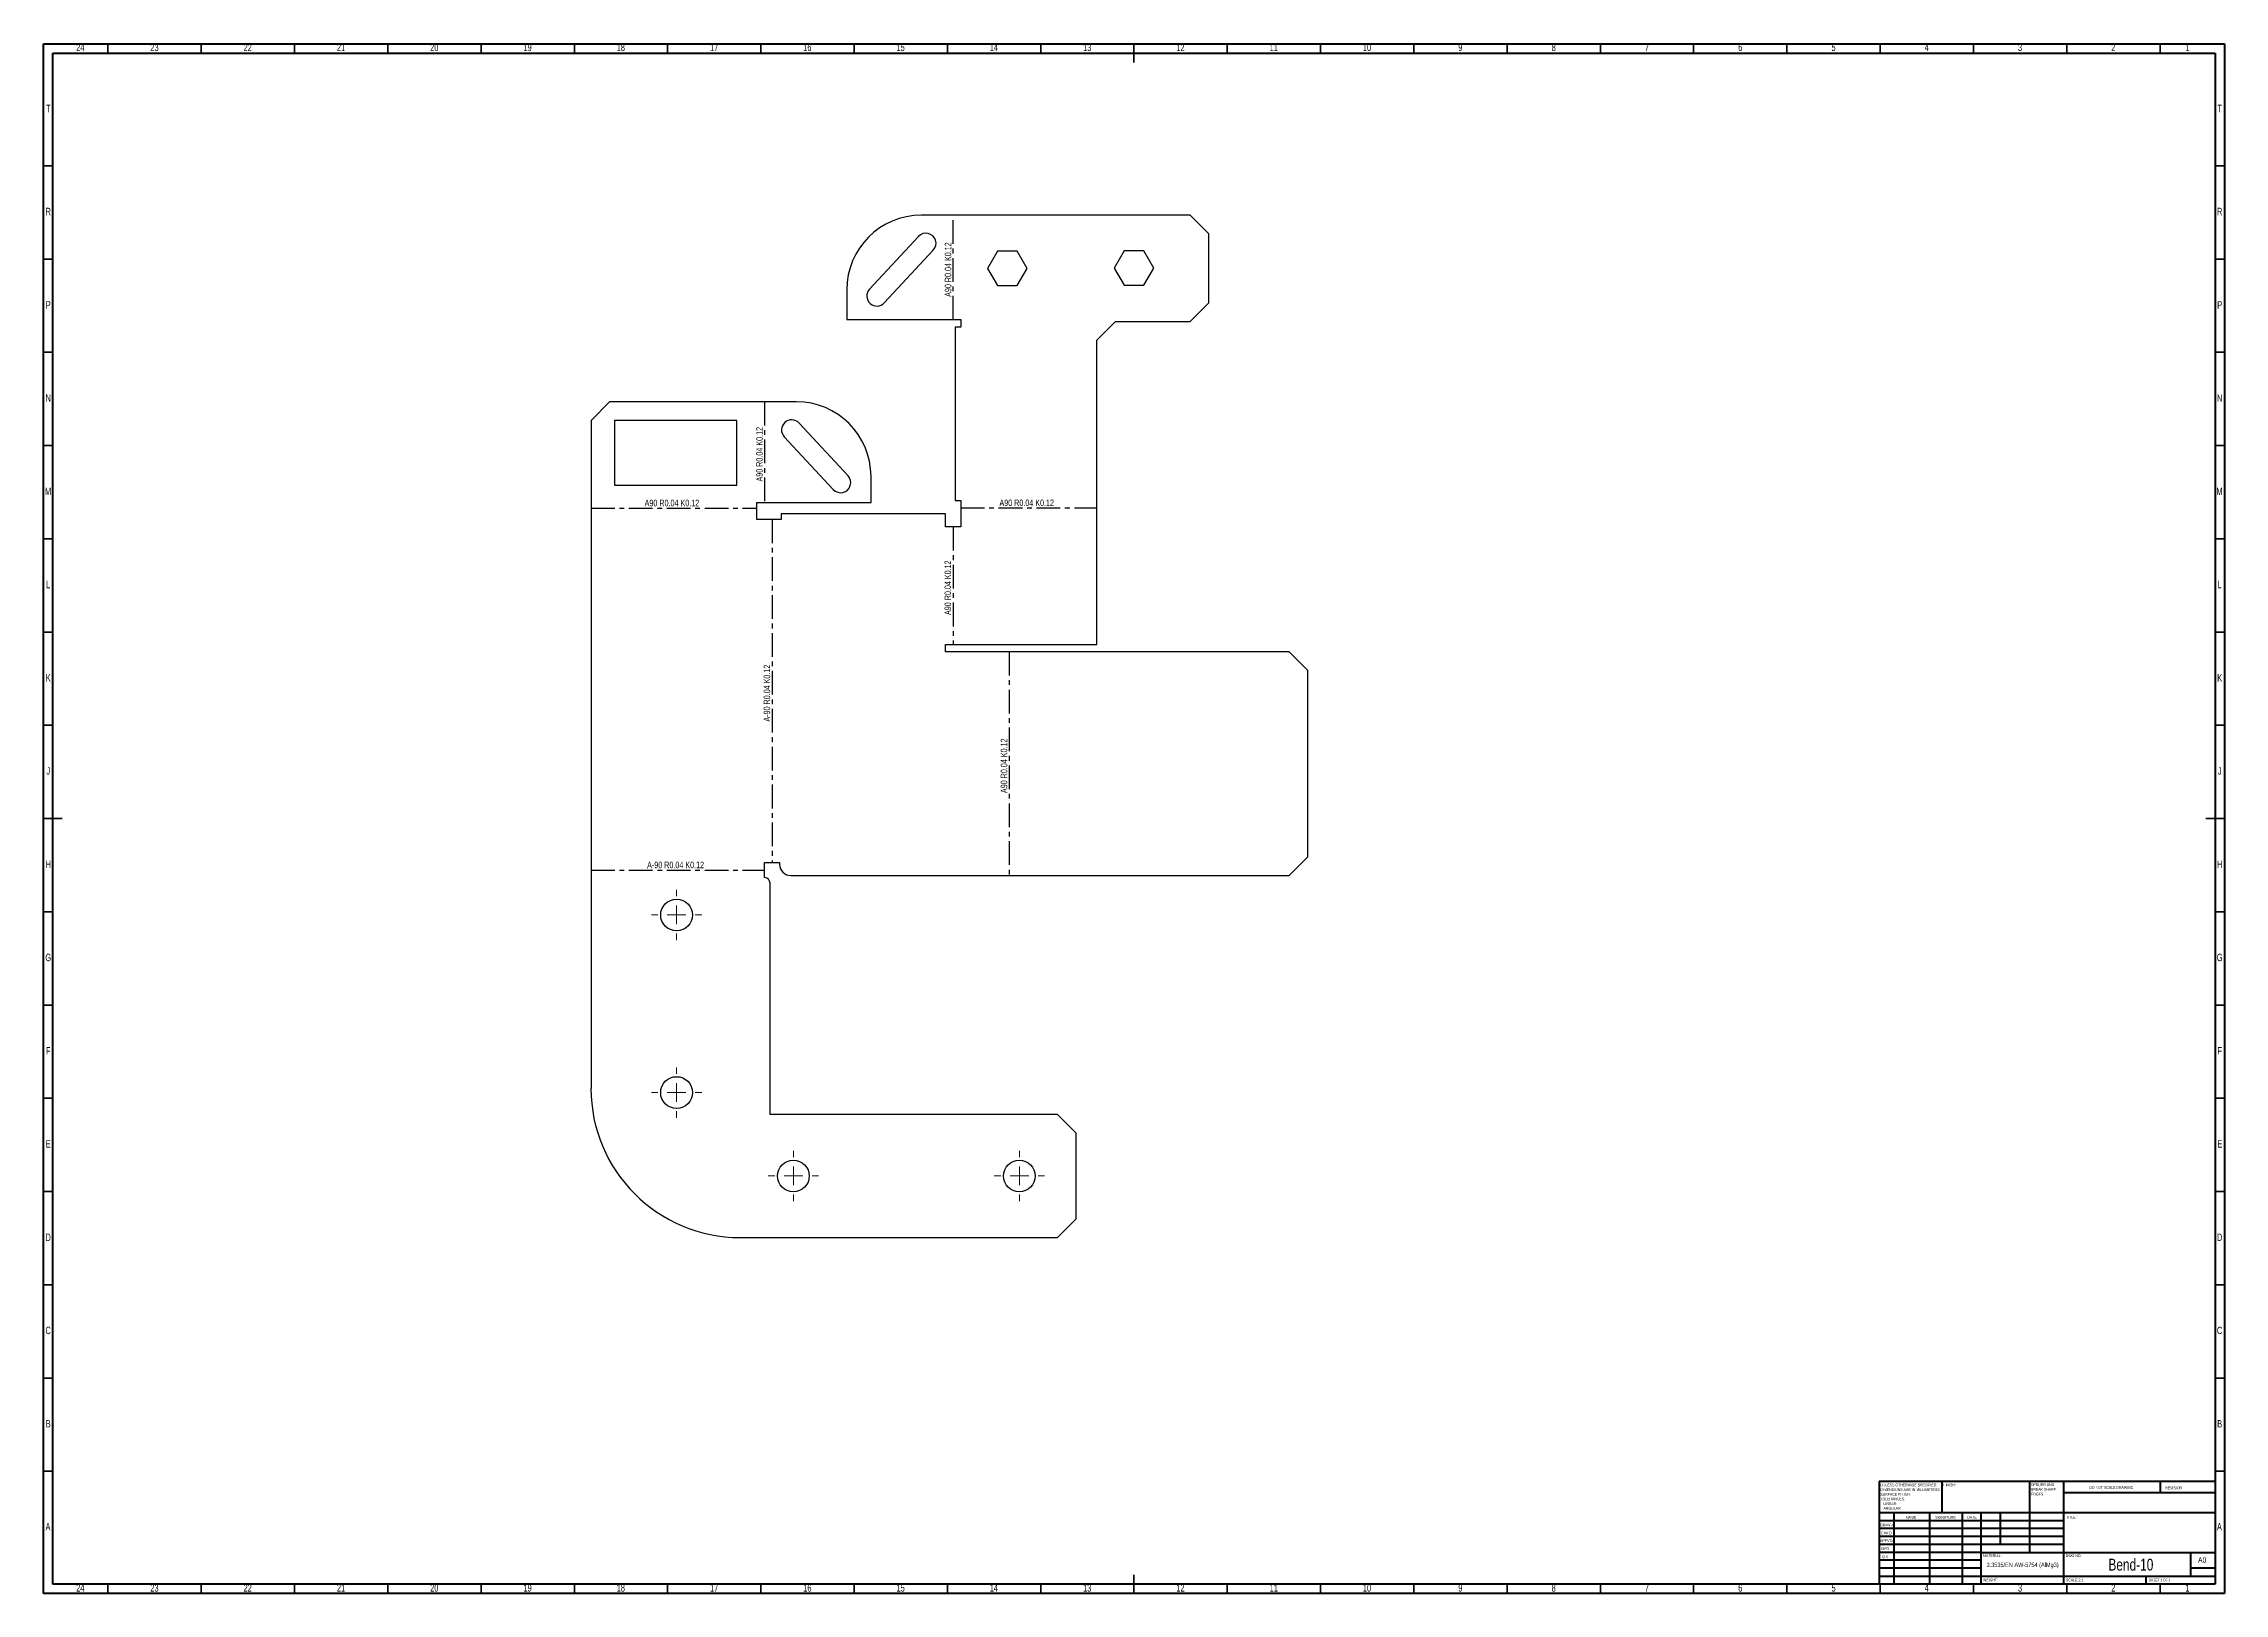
# Model space of a CAD drawing. Header units: inches. Extents: x 0.6 to 46.6, y 0.2 to 32.9.
import ezdxf

# ---------------------------------------------------------------- set-up
doc = ezdxf.new("R2010")
doc.units = ezdxf.units.IN
doc.header["$MEASUREMENT"] = 0
doc.linetypes.add('CENTERX2', pattern=[0.8, 0.5, -0.1, 0.1, -0.1])
doc.styles.add('SLDTEXTSTYLE0', font='TXT', dxfattribs={"width": 0.75})
doc.styles.add('SLDTEXTSTYLE1', font='TXT', dxfattribs={"width": 0.686449})
doc.styles.add('SLDTEXTSTYLE2', font='TXT', dxfattribs={"width": 0.6875})
doc.styles.add('SLDTEXTSTYLE3', font='TXT', dxfattribs={"width": 0.65625})

# ---------------------------------------------------------------- blocks, each defined once
blk = doc.blocks.new('SW_NOTE_0')
at = {"color": 0, "linetype": 'Continuous', "lineweight": 0, "attachment_point": 1, "style": 'SLDTEXTSTYLE0'}
for s, insert, char_height in [('UNLESS OTHERWISE SPECIFIED:', (0, 0.076), 0.05906), ('TOLERANCES:', (0, -0.219), 0.05906), ('SURFACE FINISH:', (0, -0.121), 0.05906), ('DIMENSIONS ARE IN MILLIMETERS', (0, -0.022), 0.05906), ('ANGULAR:', (0.066, -0.416), 0.0591), ('LINEAR:', (0.066, -0.318), 0.0591)]:
    blk.add_mtext(s, dxfattribs=dict(at, insert=insert, char_height=char_height))
blk = doc.blocks.new('SW_NOTE_1')
at = {"color": 0, "linetype": 'Continuous', "lineweight": 0, "attachment_point": 1, "style": 'SLDTEXTSTYLE0'}
for s, insert, char_height in [('DEBURR AND', (0, 0.076), 0.0591), ('BREAK SHARP', (0, -0.022), 0.05906), ('EDGES', (0, -0.121), 0.0591)]:
    blk.add_mtext(s, dxfattribs=dict(at, insert=insert, char_height=char_height))
blk = doc.blocks.new('SW_CENTERMARKSYMBOL_0')
at = {"color": 0, "linetype": 'Continuous', "lineweight": 0}
for p, q in [((0, 0.394), (0, 0.531)), ((-0.394, 0), (-0.531, 0)), ((0, 0), (-0.197, 0)), ((0, 0), (0, 0.197)), ((0, 0), (0, -0.197)), ((0, 0), (0.197, 0)), ((0.394, 0), (0.531, 0)), ((0, -0.394), (0, -0.531))]:
    blk.add_line(p, q, dxfattribs=at)
blk = doc.blocks.new('SW_CENTERMARKSYMBOL_1')
at = {"color": 0, "linetype": 'Continuous', "lineweight": 0}
for p, q in [((0, 0.394), (0, 0.531)), ((-0.394, 0), (-0.531, 0)), ((0, 0), (-0.197, 0)), ((0, 0), (0, 0.197)), ((0, 0), (0, -0.197)), ((0, 0), (0.197, 0)), ((0.394, 0), (0.531, 0)), ((0, -0.394), (0, -0.531))]:
    blk.add_line(p, q, dxfattribs=at)
blk = doc.blocks.new('SW_CENTERMARKSYMBOL_2')
at = {"color": 0, "linetype": 'Continuous', "lineweight": 0}
for p, q in [((0, 0.394), (0, 0.531)), ((-0.394, 0), (-0.531, 0)), ((0, 0), (-0.197, 0)), ((0, 0), (0, 0.197)), ((0, 0), (0, -0.197)), ((0, 0), (0.197, 0)), ((0.394, 0), (0.531, 0)), ((0, -0.394), (0, -0.531))]:
    blk.add_line(p, q, dxfattribs=at)
blk = doc.blocks.new('SW_CENTERMARKSYMBOL_3')
at = {"color": 0, "linetype": 'Continuous', "lineweight": 0}
for p, q in [((0, 0.394), (0, 0.531)), ((-0.394, 0), (-0.531, 0)), ((0, 0), (-0.197, 0)), ((0, 0), (0, 0.197)), ((0, 0), (0, -0.197)), ((0, 0), (0.197, 0)), ((0.394, 0), (0.531, 0)), ((0, -0.394), (0, -0.531))]:
    blk.add_line(p, q, dxfattribs=at)

msp = doc.modelspace()

# ---------------------------------------------------------------- linework, layer by layer
at = {"color": 7, "linetype": 'Continuous', "lineweight": 70}
for p, q in [((0.591, 0.197), (0.591, 32.913)), ((0.591, 32.913), (46.614, 32.913)), ((0.787, 0.394), (0.787, 32.717)), ((0.787, 32.717), (46.417, 32.717)), ((46.417, 32.717), (46.417, 0.394)), ((46.614, 32.913), (46.614, 0.197)), ((46.614, 0.197), (0.591, 0.197)), ((46.417, 0.394), (0.787, 0.394))]:
    msp.add_line(p, q, dxfattribs=at)
at = {"color": 7, "linetype": 'Continuous', "lineweight": 35}
for p, q in [((1.949, 32.717), (1.949, 32.913)), ((3.917, 32.717), (3.917, 32.913)), ((5.886, 32.717), (5.886, 32.913)), ((7.854, 32.717), (7.854, 32.913)), ((9.823, 32.717), (9.823, 32.913)), ((11.791, 32.717), (11.791, 32.913)), ((13.76, 32.717), (13.76, 32.913)), ((15.728, 32.717), (15.728, 32.913)), ((17.697, 32.717), (17.697, 32.913)), ((19.665, 32.717), (19.665, 32.913)), ((21.634, 32.717), (21.634, 32.913)), ((23.602, 32.913), (23.602, 32.52)), ((23.602, 32.717), (23.602, 32.913)), ((25.571, 32.717), (25.571, 32.913)), ((27.539, 32.717), (27.539, 32.913)), ((29.508, 32.717), (29.508, 32.913)), ((31.476, 32.717), (31.476, 32.913)), ((33.445, 32.717), (33.445, 32.913)), ((35.413, 32.717), (35.413, 32.913)), ((37.382, 32.717), (37.382, 32.913)), ((39.35, 32.717), (39.35, 32.913)), ((41.319, 32.717), (41.319, 32.913)), ((43.287, 32.717), (43.287, 32.913)), ((45.256, 32.717), (45.256, 32.913)), ((0.787, 30.335), (0.591, 30.335)), ((46.417, 30.335), (46.614, 30.335)), ((0.787, 28.366), (0.591, 28.366)), ((46.417, 28.366), (46.614, 28.366)), ((0.787, 26.398), (0.591, 26.398)), ((46.417, 26.398), (46.614, 26.398)), ((0.787, 24.429), (0.591, 24.429)), ((46.417, 24.429), (46.614, 24.429)), ((0.787, 22.461), (0.591, 22.461)), ((46.417, 22.461), (46.614, 22.461)), ((0.787, 20.492), (0.591, 20.492)), ((46.417, 20.492), (46.614, 20.492)), ((0.787, 18.524), (0.591, 18.524)), ((46.417, 18.524), (46.614, 18.524)), ((0.591, 16.555), (0.984, 16.555)), ((0.787, 16.555), (0.591, 16.555)), ((46.614, 16.555), (46.22, 16.555)), ((46.417, 16.555), (46.614, 16.555)), ((0.787, 14.587), (0.591, 14.587)), ((46.417, 14.587), (46.614, 14.587)), ((0.787, 12.618), (0.591, 12.618)), ((46.417, 12.618), (46.614, 12.618)), ((0.787, 10.65), (0.591, 10.65)), ((46.417, 10.65), (46.614, 10.65)), ((0.787, 8.681), (0.591, 8.681)), ((46.417, 8.681), (46.614, 8.681)), ((0.787, 6.713), (0.591, 6.713)), ((46.417, 6.713), (46.614, 6.713)), ((0.787, 4.744), (0.591, 4.744)), ((46.417, 4.744), (46.614, 4.744)), ((0.787, 2.776), (0.591, 2.776)), ((46.417, 2.776), (46.614, 2.776)), ((23.602, 0.197), (23.602, 0.591)), ((1.949, 0.394), (1.949, 0.197)), ((3.917, 0.394), (3.917, 0.197)), ((5.886, 0.394), (5.886, 0.197)), ((7.854, 0.394), (7.854, 0.197)), ((9.823, 0.394), (9.823, 0.197)), ((11.791, 0.394), (11.791, 0.197)), ((13.76, 0.394), (13.76, 0.197)), ((15.728, 0.394), (15.728, 0.197)), ((17.697, 0.394), (17.697, 0.197)), ((19.665, 0.394), (19.665, 0.197)), ((21.634, 0.394), (21.634, 0.197)), ((23.602, 0.394), (23.602, 0.197)), ((25.571, 0.394), (25.571, 0.197)), ((27.539, 0.394), (27.539, 0.197)), ((29.508, 0.394), (29.508, 0.197)), ((31.476, 0.394), (31.476, 0.197)), ((33.445, 0.394), (33.445, 0.197)), ((35.413, 0.394), (35.413, 0.197)), ((37.382, 0.394), (37.382, 0.197)), ((39.35, 0.394), (39.35, 0.197)), ((41.319, 0.394), (41.319, 0.197)), ((43.287, 0.394), (43.287, 0.197)), ((45.256, 0.394), (45.256, 0.197))]:
    msp.add_line(p, q, dxfattribs=at)
at = {"color": 7, "linetype": 'Continuous', "lineweight": 25}
for p, q in [((24.788, 29.292), (19.115, 29.292)), ((25.182, 28.899), (24.788, 29.292)), ((19.055, 28.846), (18.02, 27.732)), ((18.332, 27.443), (19.367, 28.556)), ((23.393, 28.539), (23.184, 28.177)), ((23.811, 28.539), (23.393, 28.539)), ((24.02, 28.177), (23.811, 28.539)), ((25.182, 27.442), (25.182, 28.899)), ((20.72, 28.532), (20.511, 28.17)), ((20.511, 28.17), (20.72, 27.808)), ((21.138, 28.532), (20.72, 28.532)), ((21.347, 28.17), (21.138, 28.532)), ((21.138, 27.808), (21.347, 28.17)), ((23.184, 28.177), (23.393, 27.815)), ((23.811, 27.815), (24.02, 28.177)), ((17.54, 27.717), (17.54, 27.088)), ((20.72, 27.808), (21.138, 27.808)), ((23.393, 27.815), (23.811, 27.815)), ((24.788, 27.048), (25.182, 27.442)), ((17.54, 27.088), (19.946, 27.088)), ((19.828, 26.93), (19.828, 23.269)), ((19.946, 26.93), (19.828, 26.93)), ((19.946, 27.088), (19.946, 26.93)), ((22.82, 26.654), (23.213, 27.048)), ((23.213, 27.048), (24.788, 27.048)), ((22.82, 20.233), (22.82, 26.654)), ((12.536, 25.355), (12.143, 24.962)), ((16.477, 25.355), (12.536, 25.355)), ((12.143, 24.962), (12.143, 10.859)), ((15.222, 24.961), (12.637, 24.961)), ((12.637, 24.961), (12.637, 23.596)), ((15.222, 23.596), (15.222, 24.961)), ((17.568, 23.792), (16.533, 24.906)), ((16.221, 24.616), (17.256, 23.502)), ((12.637, 23.596), (15.222, 23.596)), ((18.052, 23.229), (18.052, 23.78)), ((15.646, 23.229), (18.052, 23.229)), ((15.646, 22.871), (15.646, 23.229)), ((19.828, 23.269), (19.946, 23.269)), ((19.946, 23.269), (19.946, 22.713)), ((16.154, 22.871), (15.646, 22.871)), ((16.154, 22.989), (16.154, 22.871)), ((19.627, 22.989), (16.154, 22.989)), ((19.627, 22.713), (19.627, 22.989)), ((19.946, 22.713), (19.627, 22.713)), ((19.627, 20.233), (22.82, 20.233)), ((19.627, 20.076), (19.627, 20.233)), ((26.875, 20.076), (19.627, 20.076)), ((27.269, 19.682), (26.875, 20.076)), ((27.269, 15.745), (27.269, 19.682)), ((26.875, 15.351), (27.269, 15.745)), ((15.804, 15.627), (16.123, 15.627)), ((15.804, 15.386), (15.804, 15.627)), ((15.806, 15.308), (15.804, 15.386)), ((15.922, 10.308), (15.922, 15.19)), ((16.123, 15.627), (16.123, 15.588)), ((16.359, 15.351), (26.875, 15.351)), ((21.985, 10.308), (15.922, 10.308)), ((22.379, 9.914), (21.985, 10.308)), ((22.379, 8.103), (22.379, 9.914)), ((21.985, 7.71), (22.379, 8.103)), ((15.292, 7.71), (21.985, 7.71))]:
    msp.add_line(p, q, dxfattribs=at)
at = {"color": 7, "linetype": 'CENTERX2'}
for p, q in [((19.786, 27.088), (19.786, 29.292)), ((15.806, 25.355), (15.806, 23.229)), ((12.143, 23.109), (15.646, 23.109)), ((19.946, 23.113), (22.82, 23.113)), ((15.963, 22.871), (15.963, 15.627)), ((19.786, 22.713), (19.786, 20.233)), ((20.967, 20.076), (20.967, 15.351)), ((12.143, 15.467), (15.804, 15.467))]:
    msp.add_line(p, q, dxfattribs=at)
at = {"color": 7, "linetype": 'Continuous', "lineweight": 50}
for p, q in [((39.331, 2.569), (46.417, 2.569)), ((39.331, 2.569), (39.331, 0.394)), ((40.661, 1.9), (40.661, 2.569)), ((42.504, 2.569), (42.504, 1.063)), ((43.22, 2.569), (43.22, 0.394)), ((46.417, 2.318), (43.22, 2.318)), ((45.268, 2.318), (45.268, 2.569)), ((46.417, 1.9), (39.331, 1.9)), ((39.638, 1.9), (39.638, 0.394)), ((40.393, 1.9), (40.393, 0.394)), ((41.079, 1.9), (41.079, 0.394)), ((41.48, 0.394), (41.48, 1.9)), ((41.89, 1.23), (41.89, 1.9)), ((43.22, 1.732), (39.331, 1.732)), ((43.22, 1.565), (39.331, 1.565)), ((43.22, 1.398), (39.331, 1.398)), ((43.22, 1.23), (39.331, 1.23)), ((41.48, 1.063), (39.331, 1.063)), ((41.48, 1.063), (46.417, 1.063)), ((45.906, 0.561), (45.906, 1.063)), ((41.48, 0.896), (39.331, 0.896)), ((41.48, 0.728), (39.331, 0.728)), ((39.331, 0.561), (46.417, 0.561)), ((44.961, 0.394), (44.961, 0.561)), ((46.417, 0.728), (45.906, 0.728))]:
    msp.add_line(p, q, dxfattribs=at)
at = {"color": 7, "linetype": 'Continuous', "lineweight": 25}
for centre in [(13.948, 14.52), (13.948, 10.771), (16.414, 9.009), (21.183, 9.009)]:
    msp.add_circle(centre, 0.335, dxfattribs=at)
for centre, radius, start, end in [((19.115, 27.717), 1.575, 90, 180), ((19.211, 28.701), 0.213, 317.1065, 137.1065), ((18.176, 27.588), 0.213, 137.1065, 317.1065), ((16.477, 23.78), 1.575, 0, 90), ((16.377, 24.761), 0.213, 42.8935, 222.8935), ((17.412, 23.647), 0.213, 222.8935, 42.8935), ((15.804, 15.19), 0.118, 0, 89.1308), ((16.359, 15.588), 0.236, 180, 270), ((15.292, 10.859), 3.15, 180, 270)]:
    msp.add_arc(centre, radius, start, end, dxfattribs=at)

# ---------------------------------------------------------------- block references
at = {"color": 7, "linetype": 'Continuous', "lineweight": 0}
for name, p in [('SW_CENTERMARKSYMBOL_3', (13.948, 14.52)), ('SW_CENTERMARKSYMBOL_2', (13.948, 10.771)), ('SW_CENTERMARKSYMBOL_0', (16.414, 9.009)), ('SW_CENTERMARKSYMBOL_1', (21.183, 9.009)), ('SW_NOTE_0', (39.354, 2.44)), ('SW_NOTE_1', (42.532, 2.444))]:
    msp.add_blockref(name, p, dxfattribs=at)

# ---------------------------------------------------------------- texts
for s, insert, char_height, attachment_point, style in [('24', (1.365, 32.914), 0.1562, 2, 'SLDTEXTSTYLE0'), ('23', (2.93, 32.914), 0.1562, 2, 'SLDTEXTSTYLE0'), ('22', (4.898, 32.914), 0.1562, 2, 'SLDTEXTSTYLE0'), ('21', (6.867, 32.914), 0.1562, 2, 'SLDTEXTSTYLE0'), ('20', (8.835, 32.914), 0.1562, 2, 'SLDTEXTSTYLE0'), ('19', (10.804, 32.914), 0.1562, 2, 'SLDTEXTSTYLE0'), ('18', (12.772, 32.914), 0.1562, 2, 'SLDTEXTSTYLE0'), ('17', (14.741, 32.914), 0.1562, 2, 'SLDTEXTSTYLE0'), ('16', (16.709, 32.914), 0.1562, 2, 'SLDTEXTSTYLE0'), ('15', (18.678, 32.914), 0.1562, 2, 'SLDTEXTSTYLE0'), ('14', (20.646, 32.914), 0.1562, 2, 'SLDTEXTSTYLE0'), ('13', (22.615, 32.914), 0.1562, 2, 'SLDTEXTSTYLE0'), ('12', (24.583, 32.914), 0.1562, 2, 'SLDTEXTSTYLE0'), ('11', (26.552, 32.914), 0.1562, 2, 'SLDTEXTSTYLE0'), ('10', (28.52, 32.914), 0.1562, 2, 'SLDTEXTSTYLE0'), ('9', (30.491, 32.914), 0.156, 2, 'SLDTEXTSTYLE0'), ('8', (32.459, 32.914), 0.156, 2, 'SLDTEXTSTYLE0'), ('7', (34.428, 32.914), 0.156, 2, 'SLDTEXTSTYLE0'), ('6', (36.396, 32.914), 0.156, 2, 'SLDTEXTSTYLE0'), ('5', (38.365, 32.914), 0.156, 2, 'SLDTEXTSTYLE0'), ('4', (40.333, 32.914), 0.156, 2, 'SLDTEXTSTYLE0'), ('3', (42.302, 32.914), 0.156, 2, 'SLDTEXTSTYLE0'), ('2', (44.27, 32.914), 0.156, 2, 'SLDTEXTSTYLE0'), ('1', (45.835, 32.914), 0.156, 2, 'SLDTEXTSTYLE0'), ('T', (0.689, 31.624), 0.156, 2, 'SLDTEXTSTYLE0'), ('T', (46.515, 31.624), 0.156, 2, 'SLDTEXTSTYLE0'), ('R', (0.687, 29.449), 0.156, 2, 'SLDTEXTSTYLE0'), ('R', (46.514, 29.449), 0.156, 2, 'SLDTEXTSTYLE0'), ('P', (0.688, 27.478), 0.156, 2, 'SLDTEXTSTYLE0'), ('P', (46.515, 27.478), 0.156, 2, 'SLDTEXTSTYLE0'), ('N', (0.688, 25.512), 0.156, 2, 'SLDTEXTSTYLE0'), ('N', (46.514, 25.512), 0.156, 2, 'SLDTEXTSTYLE0'), ('M', (0.684, 23.541), 0.156, 2, 'SLDTEXTSTYLE0'), ('M', (46.51, 23.541), 0.156, 2, 'SLDTEXTSTYLE0'), ('A90 R0.04 K0.12', (13.85, 23.286), 0.1378, 2, 'SLDTEXTSTYLE3'), ('A90 R0.04 K0.12', (21.338, 23.29), 0.1378, 2, 'SLDTEXTSTYLE3'), ('L', (0.687, 21.575), 0.156, 2, 'SLDTEXTSTYLE0'), ('L', (46.514, 21.575), 0.156, 2, 'SLDTEXTSTYLE0'), ('K', (0.689, 19.604), 0.156, 2, 'SLDTEXTSTYLE0'), ('K', (46.515, 19.604), 0.156, 2, 'SLDTEXTSTYLE0'), ('J', (0.688, 17.638), 0.156, 2, 'SLDTEXTSTYLE0'), ('J', (46.514, 17.638), 0.156, 2, 'SLDTEXTSTYLE0'), ('H', (0.689, 15.667), 0.156, 2, 'SLDTEXTSTYLE0'), ('H', (46.515, 15.667), 0.156, 2, 'SLDTEXTSTYLE0'), ('A-90 R0.04 K0.12', (13.928, 15.645), 0.1378, 2, 'SLDTEXTSTYLE3'), ('G', (0.688, 13.701), 0.156, 2, 'SLDTEXTSTYLE0'), ('G', (46.515, 13.701), 0.156, 2, 'SLDTEXTSTYLE0'), ('F', (0.687, 11.73), 0.156, 2, 'SLDTEXTSTYLE0'), ('F', (46.514, 11.73), 0.156, 2, 'SLDTEXTSTYLE0'), ('E', (0.689, 9.764), 0.156, 2, 'SLDTEXTSTYLE0'), ('E', (46.516, 9.764), 0.156, 2, 'SLDTEXTSTYLE0'), ('D', (0.687, 7.793), 0.156, 2, 'SLDTEXTSTYLE0'), ('D', (46.514, 7.793), 0.156, 2, 'SLDTEXTSTYLE0'), ('C', (0.687, 5.827), 0.156, 2, 'SLDTEXTSTYLE0'), ('C', (46.514, 5.827), 0.156, 2, 'SLDTEXTSTYLE0'), ('B', (0.688, 3.856), 0.156, 2, 'SLDTEXTSTYLE0'), ('B', (46.515, 3.856), 0.156, 2, 'SLDTEXTSTYLE0'), ('FINISH:', (40.684, 2.517), 0.0591, 1, 'SLDTEXTSTYLE0'), ('DO NOT SCALE DRAWING', (43.764, 2.462), 0.05906, 1, 'SLDTEXTSTYLE0'), ('REVISION', (45.367, 2.454), 0.0591, 1, 'SLDTEXTSTYLE0'), ('A', (0.683, 1.683), 0.156, 2, 'SLDTEXTSTYLE0'), ('DRAWN', (39.356, 1.669), 0.0591, 1, 'SLDTEXTSTYLE1'), ("CHK'D", (39.368, 1.502), 0.0591, 1, 'SLDTEXTSTYLE0'), ('NAME', (39.895, 1.831), 0.0591, 1, 'SLDTEXTSTYLE0'), ('SIGNATURE', (40.513, 1.833), 0.0591, 1, 'SLDTEXTSTYLE0'), ('DATE', (41.19, 1.834), 0.0591, 1, 'SLDTEXTSTYLE0'), ('TITLE:', (43.271, 1.834), 0.0591, 1, 'SLDTEXTSTYLE0'), ('A', (46.509, 1.683), 0.156, 2, 'SLDTEXTSTYLE0'), ("APPV'D", (39.347, 1.341), 0.0591, 1, 'SLDTEXTSTYLE0'), ('MFG', (39.375, 1.17), 0.0591, 1, 'SLDTEXTSTYLE0'), ('Q.A', (39.39, 1.004), 0.0591, 1, 'SLDTEXTSTYLE0'), ('MATERIAL:', (41.521, 1.023), 0.0591, 1, 'SLDTEXTSTYLE0'), ('DWG NO.', (43.266, 1.023), 0.0591, 1, 'SLDTEXTSTYLE0'), ('Bend-10', (44.641, 0.929), 0.25, 2, 'SLDTEXTSTYLE0'), ('A0', (46.058, 0.961), 0.1146, 1, 'SLDTEXTSTYLE0'), ('WEIGHT:', (41.52, 0.51), 0.059, 1, 'SLDTEXTSTYLE0'), ('3.3535/EN AW-5754 (AlMg3)', (42.355, 0.846), 0.09375, 2, 'SLDTEXTSTYLE0'), ('SCALE:2:1', (43.271, 0.508), 0.0591, 1, 'SLDTEXTSTYLE0'), ('SHEET 1 OF 1', (45.019, 0.508), 0.05906, 1, 'SLDTEXTSTYLE2'), ('24', (1.365, 0.391), 0.1562, 2, 'SLDTEXTSTYLE0'), ('23', (2.93, 0.391), 0.1562, 2, 'SLDTEXTSTYLE0'), ('22', (4.898, 0.391), 0.1562, 2, 'SLDTEXTSTYLE0'), ('21', (6.867, 0.391), 0.1562, 2, 'SLDTEXTSTYLE0'), ('20', (8.835, 0.391), 0.1562, 2, 'SLDTEXTSTYLE0'), ('19', (10.804, 0.391), 0.1562, 2, 'SLDTEXTSTYLE0'), ('18', (12.772, 0.391), 0.1562, 2, 'SLDTEXTSTYLE0'), ('17', (14.741, 0.391), 0.1562, 2, 'SLDTEXTSTYLE0'), ('16', (16.709, 0.391), 0.1562, 2, 'SLDTEXTSTYLE0'), ('15', (18.678, 0.391), 0.1562, 2, 'SLDTEXTSTYLE0'), ('14', (20.646, 0.391), 0.1562, 2, 'SLDTEXTSTYLE0'), ('13', (22.615, 0.391), 0.1562, 2, 'SLDTEXTSTYLE0'), ('12', (24.583, 0.391), 0.1562, 2, 'SLDTEXTSTYLE0'), ('11', (26.552, 0.391), 0.1562, 2, 'SLDTEXTSTYLE0'), ('10', (28.52, 0.391), 0.1562, 2, 'SLDTEXTSTYLE0'), ('9', (30.491, 0.391), 0.156, 2, 'SLDTEXTSTYLE0'), ('8', (32.459, 0.391), 0.156, 2, 'SLDTEXTSTYLE0'), ('7', (34.428, 0.391), 0.156, 2, 'SLDTEXTSTYLE0'), ('6', (36.396, 0.391), 0.156, 2, 'SLDTEXTSTYLE0'), ('5', (38.365, 0.391), 0.156, 2, 'SLDTEXTSTYLE0'), ('4', (40.333, 0.391), 0.156, 2, 'SLDTEXTSTYLE0'), ('3', (42.302, 0.391), 0.156, 2, 'SLDTEXTSTYLE0'), ('2', (44.27, 0.391), 0.156, 2, 'SLDTEXTSTYLE0'), ('1', (45.835, 0.391), 0.156, 2, 'SLDTEXTSTYLE0')]:
    msp.add_mtext(s, dxfattribs=dict(at, insert=insert, char_height=char_height, attachment_point=attachment_point, style=style))
at = {"color": 7, "linetype": 'Continuous', "lineweight": 0, "char_height": 0.1378, "attachment_point": 2, "rotation": 90, "style": 'SLDTEXTSTYLE3'}
for s, insert in [('A90 R0.04 K0.12', (19.609, 28.145)), ('A90 R0.04 K0.12', (15.629, 24.247)), ('A90 R0.04 K0.12', (19.604, 21.428)), ('A-90 R0.04 K0.12', (15.786, 19.203)), ('A90 R0.04 K0.12', (20.79, 17.669))]:
    msp.add_mtext(s, dxfattribs=dict(at, insert=insert))

doc.saveas('drawing.dxf')
